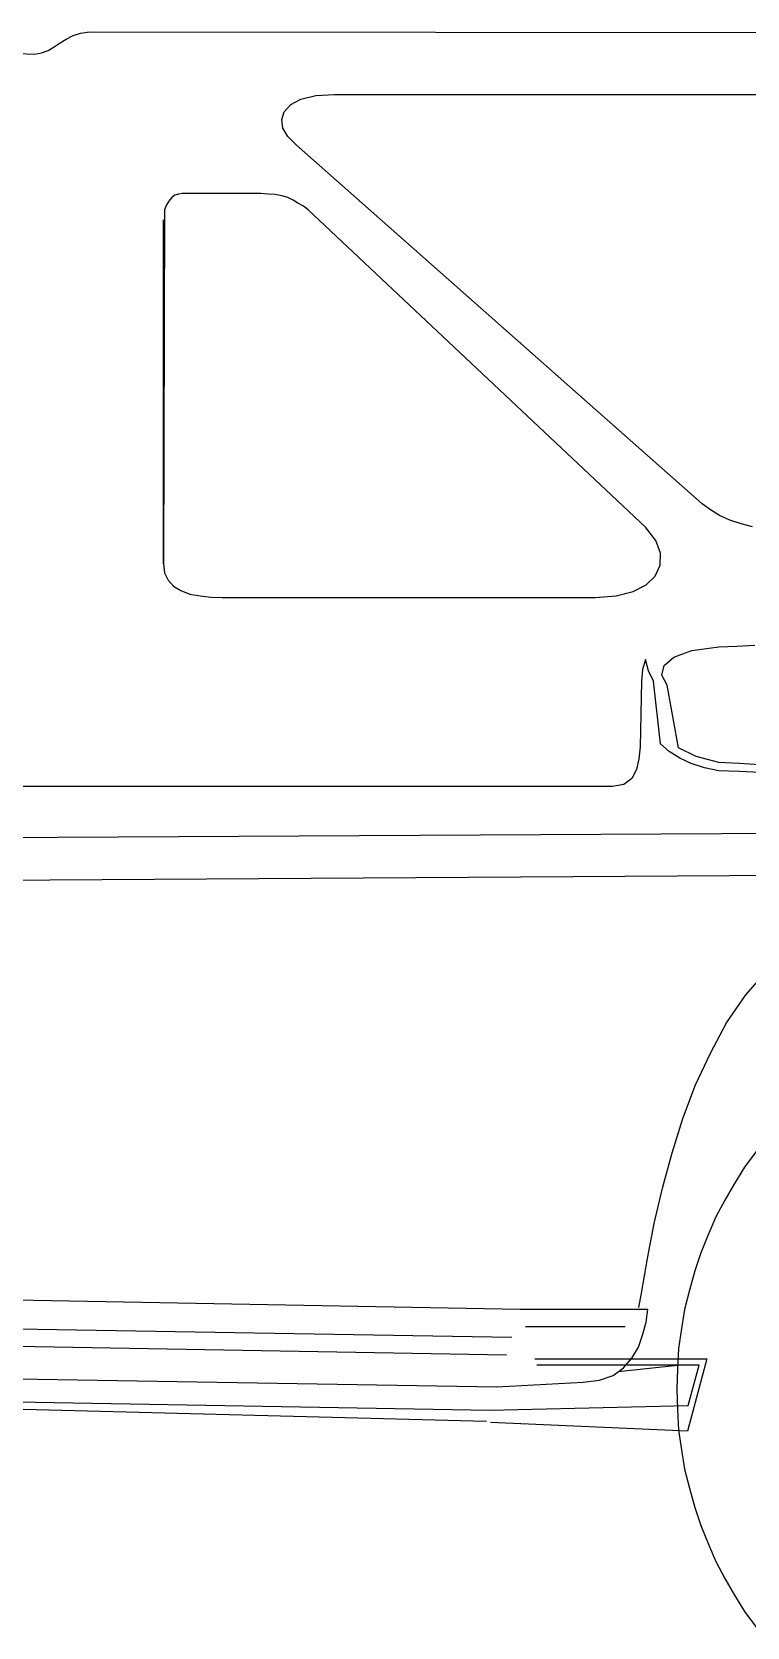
# Model space of a CAD drawing. Header units: millimetres. Extents: x -17157 to 13723, y 21549 to 39550.
# Drawn here: x -1513 to -730, y 24317 to 26063 of the extents above; entities that cross this region are included whole.
import ezdxf

# ---------------------------------------------------------------- set-up
doc = ezdxf.new("R2010")
doc.units = ezdxf.units.MM

# ---------------------------------------------------------------- blocks, each defined once
blk = doc.blocks.new('A$C0482550F')
for p, q in [((2550.7, 1919.4), (2560.6, 1920.7)), ((2560.6, 1920.7), (4073.5, 1919.4)), ((2515.2, 1900.3), (2521.8, 1904.3)), ((2521.8, 1904.3), (2528.4, 1908.8)), ((2528.4, 1908.8), (2534.9, 1912.8)), ((2534.9, 1912.8), (2542.8, 1916.7)), ((2542.8, 1916.7), (2550.7, 1919.4)), ((2483, 1897), (2500.1, 1896.4)), ((2500.1, 1896.4), (2508, 1897.7)), ((2508, 1897.7), (2515.2, 1900.3)), ((2791.9, 1847.1), (2808.4, 1851)), ((2808.4, 1851), (2828.7, 1852.3)), ((2828.7, 1852.3), (4032.8, 1852.3)), ((2770.9, 1824.7), (2773.5, 1833.3)), ((2773.5, 1833.3), (2780.8, 1841.2)), ((2780.8, 1841.2), (2791.9, 1847.1)), ((2772.2, 1815.5), (2770.9, 1824.7)), ((2777.5, 1806.3), (2772.2, 1815.5)), ((2786.7, 1797.1), (2777.5, 1806.3)), ((3231, 1404.1), (2786.7, 1797.1)), ((2644.7, 1731.4), (2642.7, 1726.1)), ((2647.3, 1735.3), (2644.7, 1731.4)), ((2650.6, 1739.3), (2647.3, 1735.3)), ((2653.9, 1741.9), (2650.6, 1739.3)), ((2657.9, 1743.2), (2653.9, 1741.9)), ((2661.8, 1743.9), (2657.9, 1743.2)), ((2747.9, 1743.9), (2661.8, 1743.9)), ((2756.4, 1743.2), (2747.9, 1743.9)), ((2763.7, 1742.6), (2756.4, 1743.2)), ((2770.9, 1741.3), (2763.7, 1742.6)), ((2777.5, 1739.3), (2770.9, 1741.3)), ((2783.4, 1736.7), (2777.5, 1739.3)), ((2788.7, 1733.4), (2783.4, 1736.7)), ((2794.6, 1730.1), (2788.7, 1733.4)), ((2799.8, 1726.1), (2794.6, 1730.1)), ((2642.7, 1726.1), (2641.4, 1338.4)), ((2641.4, 1338.4), (2641.4, 1715)), ((3169.2, 1378.5), (2799.8, 1726.1)), ((3240.2, 1397.5), (3231, 1404.1)), ((3250, 1391.6), (3240.2, 1397.5)), ((3261.2, 1386.3), (3250, 1391.6)), ((3273.7, 1382.4), (3261.2, 1386.3)), ((3286.2, 1379.1), (3273.7, 1382.4)), ((3180.4, 1364), (3169.2, 1378.5)), ((3185.6, 1350.2), (3180.4, 1364)), ((3185, 1337.1), (3185.6, 1350.2)), ((2641.4, 1338.4), (2642.7, 1328.5)), ((2642.7, 1328.5), (2646.7, 1320.6)), ((3179.7, 1325.2), (3185, 1337.1)), ((2646.7, 1320.6), (2652.6, 1314)), ((2652.6, 1314), (2660.5, 1309.4)), ((2660.5, 1309.4), (2670.3, 1305.5)), ((3155.4, 1308.2), (3169.8, 1315.4)), ((3169.8, 1315.4), (3179.7, 1325.2)), ((2670.3, 1305.5), (2681.5, 1303.5)), ((2681.5, 1303.5), (2693.3, 1302.2)), ((2693.3, 1302.2), (2705.8, 1301.6)), ((2705.8, 1301.6), (3114, 1301.6)), ((3114, 1301.6), (3137, 1303.5)), ((3137, 1303.5), (3155.4, 1308.2)), ((3200.1, 1236.5), (3219.8, 1243.7)), ((3219.8, 1243.7), (3249.4, 1247.7)), ((3249.4, 1247.7), (3269.1, 1248.3)), ((3269.1, 1248.3), (3288.8, 1249.6)), ((3165.9, 1222.7), (3164.6, 1210.2)), ((3169.2, 1233.9), (3165.9, 1222.7)), ((3172.5, 1221.4), (3169.2, 1233.9)), ((3186.9, 1216.8), (3189.6, 1227.3)), ((3189.6, 1227.3), (3200.1, 1236.5)), ((3164.6, 1210.2), (3163.3, 1138.3)), ((3177.7, 1210.2), (3172.5, 1221.4)), ((3185.6, 1141.6), (3177.7, 1210.2)), ((3192.9, 1205.6), (3186.9, 1216.8)), ((3205.3, 1137), (3192.9, 1205.6)), ((3163.3, 1138.3), (3161.9, 1125.2)), ((3194.8, 1133.1), (3185.6, 1141.6)), ((3224.4, 1127.8), (3205.3, 1137)), ((3161.9, 1125.2), (3159.3, 1113.4)), ((3206.6, 1125.8), (3194.8, 1133.1)), ((3219.1, 1119.9), (3206.6, 1125.8)), ((3233.6, 1115.3), (3219.1, 1119.9)), ((3249.4, 1121.2), (3224.4, 1127.8)), ((3271.7, 1119.9), (3249.4, 1121.2)), ((3294.1, 1118.6), (3271.7, 1119.9)), ((3154.1, 1103.5), (3145.5, 1096.9)), ((3159.3, 1113.4), (3154.1, 1103.5)), ((3249.4, 1112), (3233.6, 1115.3)), ((3271.7, 1111.4), (3249.4, 1112)), ((3294.7, 1110.1), (3271.7, 1111.4)), ((3133, 1094.9), (2327.4, 1094.9)), ((3145.5, 1096.9), (3133, 1094.9)), ((4067, 1047.2), (2328.1, 1038)), ((2328.6, 991.3), (4067, 1003)), ((3278.9, 866.9), (3302.6, 893.8)), ((3257.9, 836), (3278.9, 866.9)), ((3240.2, 803.1), (3257.9, 836)), ((3223.7, 768.3), (3240.2, 803.1)), ((3209.9, 731.5), (3223.7, 768.3)), ((3198.1, 694), (3209.9, 731.5)), ((3187.6, 655.2), (3198.1, 694)), ((3290.1, 695.3), (3277.6, 678.2)), ((3277.6, 678.2), (3266.5, 660.5)), ((3178.4, 616.5), (3187.6, 655.2)), ((3266.5, 660.5), (3255.9, 642.1)), ((3255.9, 642.1), (3246.1, 623.7)), ((3171.2, 578.4), (3178.4, 616.5)), ((3246.1, 623.7), (3237.6, 604)), ((3237.6, 604), (3229.7, 584.3)), ((3164.6, 540.3), (3171.2, 578.4)), ((3229.7, 584.3), (3223.1, 564.6)), ((3223.1, 564.6), (3217.2, 543.5)), ((3031.8, 522.5), (1358.5, 553.4)), ((3217.2, 543.5), (3211.9, 522.5)), ((3161.9, 524.5), (3164.6, 540.3)), ((3022.6, 491.6), (1225.1, 522.5)), ((3171.8, 522.5), (3031.8, 522.5)), ((3165.9, 494.3), (3169.8, 508.7)), ((3169.8, 508.7), (3171.8, 522.5)), ((3211.9, 522.5), (3208.6, 501.5)), ((3016.9, 472.6), (1254, 503.4)), ((3146.8, 503.4), (3037.6, 503.4)), ((3161.3, 481.1), (3165.9, 494.3)), ((3208.6, 501.5), (3205.3, 479.8)), ((3154.1, 469.3), (3161.3, 481.1)), ((3205.3, 479.8), (3204, 457.5)), ((1177.1, 468.6), (3006.4, 437.7)), ((3048, 468.6), (3236.2, 468.6)), ((3227.7, 461.4), (3050.2, 461.4)), ((3133.7, 450.2), (3144.9, 458.7)), ((3204.2, 461.1), (3139, 454.2)), ((3144.9, 458.7), (3154.1, 469.3)), ((3204, 457.5), (3203.4, 435.1)), ((3236.2, 468.6), (3215.2, 389.1)), ((3215.9, 417.4), (3227.7, 461.4)), ((2995.1, 400), (1177.1, 446.3)), ((1278.3, 443), (2998.7, 412.1)), ((3006.4, 437.7), (3100.8, 443)), ((3100.8, 443), (3118.6, 445)), ((3118.6, 445), (3133.7, 450.2)), ((3203.4, 435.1), (3204, 412.8)), ((2998.7, 412.1), (3215.9, 417.4)), ((3204, 412.8), (3205.3, 390.4)), ((3215.2, 389.1), (2999.5, 398.6)), ((3205.3, 390.4), (3208.6, 368.7)), ((3208.6, 368.7), (3211.9, 347.7)), ((3211.9, 347.7), (3217.2, 326.7)), ((3217.2, 326.7), (3223.1, 305.6)), ((3223.1, 305.6), (3229.7, 285.9)), ((3229.7, 285.9), (3237.6, 266.2)), ((3237.6, 266.2), (3246.1, 246.5)), ((3246.1, 246.5), (3255.9, 228.1)), ((3255.9, 228.1), (3266.5, 209.7)), ((3266.5, 209.7), (3277.6, 191.9)), ((3277.6, 191.9), (3290.1, 174.8))]:
    blk.add_line(p, q)

msp = doc.modelspace()

# ---------------------------------------------------------------- block references
msp.add_blockref('A$C0482550F', (-4010.4, 24142.4))

doc.saveas('drawing.dxf')
